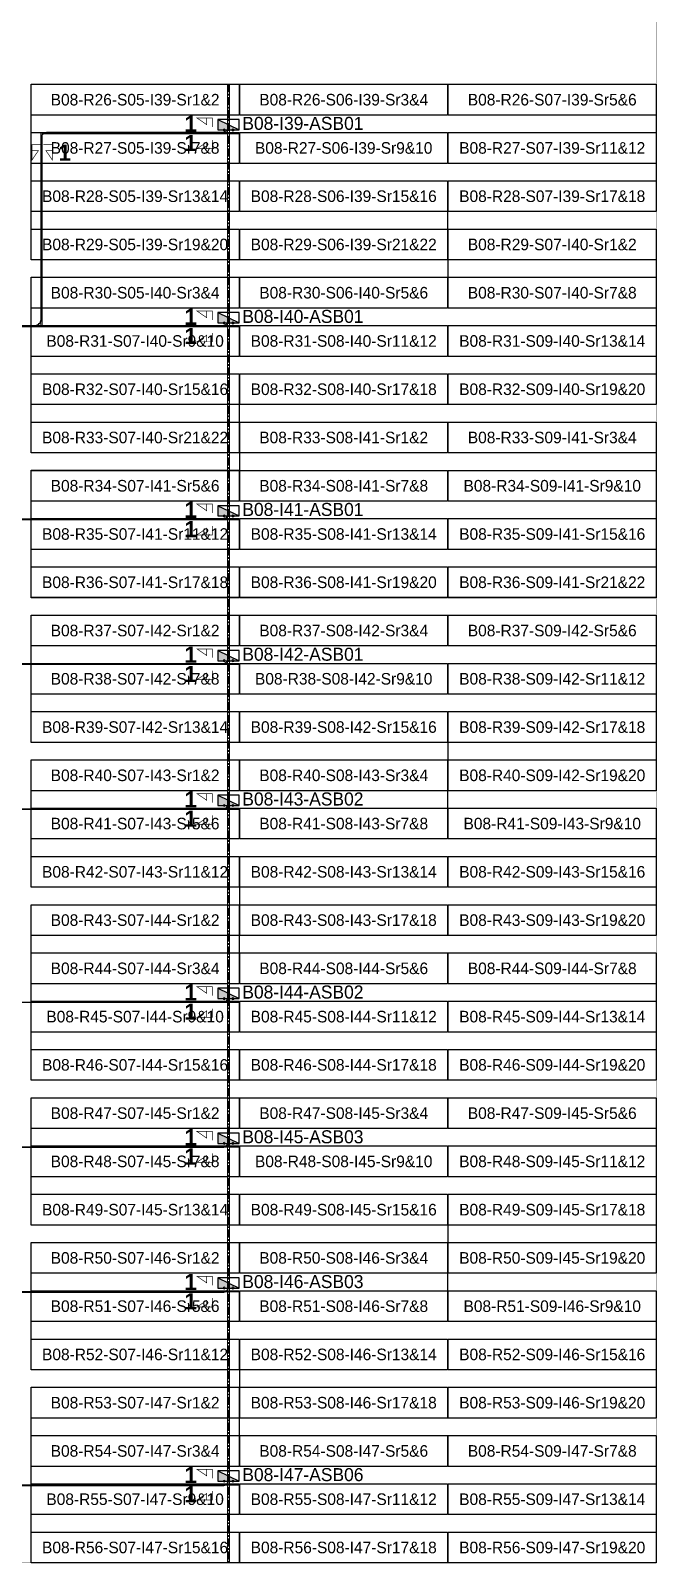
# Model space of a CAD drawing. Header units: metres. Extents: x 529746 to 530037, y 2674789 to 2675214.
# Drawn here: x 529940.2 to 530037.3, y 2674789.2 to 2675027.4 of the extents above; entities that cross this region are included whole.
import ezdxf
from ezdxf.enums import TextEntityAlignment as Align

# ---------------------------------------------------------------- set-up
doc = ezdxf.new("R2010")
doc.units = ezdxf.units.M
doc.linetypes.add('CENTER', pattern=[2, 1.25, -0.25, 0.25, -0.25])
doc.layers.add('Boundary-12.5 MW Block', color=6, linetype='Continuous', lineweight=9)
doc.layers.add('PILE', color=1, linetype='Continuous', lineweight=15)
for name, color, linetype in [('DC Trench BL-08', 40, 'Continuous'), ('E-Inverter Grouping', 2, 'Continuous'), ('Inverter Block-08', 7, 'Continuous'), ('LT Cable(AG) INV to LT Panel BL-08', 2, 'Continuous'), ('Messenger Wire Block-06 (Master Path)', 30, 'Continuous'), ('Messenger Wire Block-06 (MW Path)', 191, 'Continuous'), ('MMS Table Block-08', 8, 'Continuous'), ('Plan Line - DC BL-08', 40, 'Continuous'), ('Section Marking BL-08', 2, 'Continuous')]:
    doc.layers.add(name, color=color, linetype=linetype)
doc.styles.add('BoldTextStyle', font='arialbd.ttf')
doc.styles.get("Standard").update_dxf_attribs({"font": 'Adani Regular.ttf'})

# ---------------------------------------------------------------- blocks, each defined once
blk = doc.blocks.new('MMS Table (32.292 x 4.788)')
at = {"color": 0}
blk.add_lwpolyline([(0, -0.002), (0, 4.786), (32.292, 4.786), (32.292, -0.002)], close=True, dxfattribs=at)
at = {"color": 7}
blk.add_attdef('ID1', text='', height=1.8, dxfattribs=at).set_placement((16.146, 2.392), align=Align.MIDDLE_CENTER)
blk = doc.blocks.new('Inverter Block')
h = blk.add_hatch(color=0)
h.dxf.hatch_style = 1
h.paths.add_polyline_path([(-1.46, 2.27), (-1.46, 0.85), (1.46, 0.85)])
at = {"color": 0}
blk.add_lwpolyline([(1.46, 2.27), (-1.46, 2.27), (-1.46, 0.85), (1.46, 0.85)], close=True, dxfattribs=at)
blk.add_lwpolyline([(-1.46, 2.27), (1.46, 0.85)], dxfattribs=at)
at = {"layer": 'PILE'}
for centre in [(-0.61, 0.85), (0.61, 0.85)]:
    blk.add_circle(centre, 0.156, dxfattribs=at)
at = {"color": 7}
blk.add_attdef('ID', (-1.46, 3.01), '', height=1.8, dxfattribs=at)

msp = doc.modelspace()

# ---------------------------------------------------------------- linework, layer by layer
at = {"layer": 'Boundary-12.5 MW Block', "const_width": 0.05}
msp.add_lwpolyline([(529745.89, 2675214.08), (530037.32, 2675214.08), (530037.32, 2674789.29), (529745.89, 2674789.29)], close=True, dxfattribs=at)
at = {"layer": 'DC Trench BL-08', "color": 40, "const_width": 0.15}
msp.add_lwpolyline([(529971.05, 2675019.08), (529970.75, 2675019.08), (529970.75, 2674789.29), (529971.05, 2674789.29)], close=True, dxfattribs=at)
at = {"layer": 'E-Inverter Grouping'}
for points in [[(530037.32, 2674999.29), (530004.93, 2674999.29), (530004.93, 2674991.79), (529940.24, 2674991.79), (529940.24, 2675019.08), (530037.32, 2675019.08)], [(530037.32, 2674969.29), (529972.54, 2674969.29), (529972.54, 2674961.79), (529940.24, 2674961.79), (529940.24, 2674989.08), (530005.03, 2674989.08), (530005.03, 2674996.58), (530037.32, 2674996.58)], [(530037.32, 2674939.29), (529940.24, 2674939.29), (529940.24, 2674959.08), (529972.64, 2674959.08), (529972.64, 2674966.58), (530037.32, 2674966.58)]]:
    msp.add_lwpolyline(points, close=True, dxfattribs=at)
at = {"layer": 'E-Inverter Grouping', "color": 3}
for points in [[(530037.32, 2674909.29), (530005.03, 2674909.29), (530005.03, 2674916.79), (529940.24, 2674916.79), (529940.24, 2674936.57), (530037.32, 2674936.57)], [(530004.93, 2674906.57), (530037.32, 2674906.57), (530037.32, 2674886.79), (529972.64, 2674886.79), (529972.64, 2674894.29), (529940.24, 2674894.29), (529940.24, 2674914.07), (530004.93, 2674914.07)], [(529940.24, 2674891.57), (529972.54, 2674891.57), (529972.54, 2674884.07), (530037.32, 2674884.07), (530037.32, 2674864.29), (529940.24, 2674864.29)], [(530037.32, 2674834.29), (530005.03, 2674834.29), (530005.03, 2674841.79), (529940.24, 2674841.79), (529940.24, 2674861.57), (530037.32, 2674861.57)], [(530004.93, 2674831.57), (530037.32, 2674831.57), (530037.32, 2674811.79), (529972.64, 2674811.79), (529972.64, 2674819.29), (529940.24, 2674819.29), (529940.24, 2674839.07), (530004.93, 2674839.07)], [(529940.24, 2674816.57), (529972.54, 2674816.57), (529972.54, 2674809.07), (530037.32, 2674809.07), (530037.32, 2674789.29), (529940.24, 2674789.29)]]:
    msp.add_lwpolyline(points, close=True, dxfattribs=at)
at = {"layer": 'LT Cable(AG) INV to LT Panel BL-08', "color": 5}
for points in [[(529902.66, 2675000.9), (529898.21, 2675000.9, 0.058946), (529898, 2675000.88), (529896.44, 2675000.5, -0.058946), (529896.23, 2675000.48), (529892.63, 2675000.48, 0.414214), (529891.73, 2674999.58), (529891.73, 2674983.38, 0.017704), (529891.73, 2674983.32), (529891.84, 2674981.83, -0.017704), (529891.84, 2674981.76), (529891.84, 2674981.61), (529940.87, 2674981.61, 0.414214), (529941.77, 2674982.51), (529941.77, 2675010.71, -0.414214), (529942.67, 2675011.61), (529970, 2675011.61, 0.414214), (529970.9, 2675012.51), (529970.9, 2675012.69)], [(529898.51, 2675001.18), (529898.21, 2675001.18, 0.058946), (529898, 2675001.15), (529896.44, 2675000.78, -0.058946), (529896.23, 2675000.75), (529892.36, 2675000.75, 0.414214), (529891.46, 2674999.85), (529891.46, 2674983.37, 0.017704), (529891.46, 2674983.31), (529891.56, 2674981.82, -0.017704), (529891.57, 2674981.75), (529891.57, 2674832.24, 0.414214), (529892.47, 2674831.34), (529970, 2674831.34, 0.414214), (529970.9, 2674832.24), (529970.9, 2674832.69)], [(529898.51, 2675001.13), (529898.21, 2675001.13, 0.058946), (529898, 2675001.1), (529896.44, 2675000.73, -0.058946), (529896.23, 2675000.7), (529892.41, 2675000.7, 0.414214), (529891.51, 2674999.8), (529891.51, 2674983.37, 0.017704), (529891.51, 2674983.31), (529891.61, 2674981.82, -0.017704), (529891.62, 2674981.76), (529891.62, 2674854.79, 0.414214), (529892.52, 2674853.89), (529970, 2674853.89, 0.414214), (529970.9, 2674854.79), (529970.9, 2674855.19)], [(529900.5, 2675001.08), (529898.21, 2675001.08, 0.058946), (529898, 2675001.05), (529896.44, 2675000.68, -0.058946), (529896.23, 2675000.65), (529892.46, 2675000.65, 0.414214), (529891.56, 2674999.75), (529891.56, 2674983.37, 0.017704), (529891.56, 2674983.31), (529891.66, 2674981.82, -0.017704), (529891.67, 2674981.76), (529891.67, 2674877.34, 0.414214), (529892.57, 2674876.44), (529970, 2674876.44, 0.414214), (529970.9, 2674877.34), (529970.9, 2674877.69)], [(529900.5, 2675001.03), (529898.21, 2675001.03, 0.058946), (529898, 2675001), (529896.44, 2675000.63, -0.058946), (529896.23, 2675000.6), (529892.51, 2675000.6, 0.414214), (529891.61, 2674999.7), (529891.61, 2674983.37, 0.017704), (529891.61, 2674983.31), (529891.71, 2674981.82, -0.017704), (529891.72, 2674981.76), (529891.72, 2674907.39, 0.414214), (529892.62, 2674906.49), (529970, 2674906.49, 0.414214), (529970.9, 2674907.39), (529970.9, 2674907.69)], [(529902.66, 2675000.98), (529898.21, 2675000.98, 0.058946), (529898, 2675000.95), (529896.44, 2675000.58, -0.058946), (529896.23, 2675000.55), (529892.56, 2675000.55, 0.414214), (529891.66, 2674999.65), (529891.66, 2674983.38, 0.017704), (529891.66, 2674983.31), (529891.76, 2674981.83, -0.017704), (529891.77, 2674981.76), (529891.77, 2674929.94, 0.414214), (529892.67, 2674929.04), (529970, 2674929.04, 0.414214), (529970.9, 2674929.94), (529970.9, 2674930.19)], [(529902.66, 2675000.95), (529898.21, 2675000.95, 0.058946), (529898, 2675000.93), (529896.44, 2675000.55, -0.058946), (529896.23, 2675000.53), (529892.58, 2675000.53, 0.414214), (529891.68, 2674999.63), (529891.68, 2674983.38, 0.017704), (529891.68, 2674983.31), (529891.79, 2674981.83, -0.017704), (529891.79, 2674981.76), (529891.79, 2674952.46, 0.414214), (529892.69, 2674951.56), (529970, 2674951.56, 0.414214), (529970.9, 2674952.46), (529970.9, 2674952.69)], [(529902.66, 2675000.93), (529898.21, 2675000.93, 0.058946), (529898, 2675000.9), (529896.44, 2675000.53, -0.058946), (529896.23, 2675000.5), (529892.61, 2675000.5, 0.414214), (529891.71, 2674999.6), (529891.71, 2674983.38, 0.017704), (529891.71, 2674983.31), (529891.81, 2674981.83, -0.017704), (529891.82, 2674981.76), (529891.82, 2674981.59), (529970, 2674981.59, 0.414214), (529970.9, 2674982.49), (529970.9, 2674982.69)]]:
    msp.add_lwpolyline(points, format="xyb", dxfattribs=at)
at = {"layer": 'LT Cable(AG) INV to LT Panel BL-08'}
msp.add_lwpolyline([(529899.53, 2675001.52), (529899.13, 2675001.52), (529898.02, 2675001.52, 0.112934), (529897.63, 2675001.43), (529896.51, 2675000.89, -0.112934), (529896.12, 2675000.8), (529892.31, 2675000.8, 0.414214), (529891.41, 2674999.9), (529891.41, 2674983.37, 0.017704), (529891.41, 2674983.3), (529891.51, 2674981.82, -0.017704), (529891.52, 2674981.75), (529891.52, 2674802.19, 0.414214), (529892.42, 2674801.29), (529970, 2674801.29, 0.414214), (529970.9, 2674802.19), (529970.9, 2674802.69)], format="xyb", dxfattribs=at)
at = {"layer": 'Messenger Wire Block-06 (Master Path)'}
for points in [[(529941.95, 2674981.44), (529941.95, 2675011.44)], [(529941.95, 2675011.44), (529972.54, 2675011.44)], [(529891.67, 2674981.44), (529972.54, 2674981.44)], [(529891.67, 2674951.44), (529972.54, 2674951.44)], [(529891.67, 2674928.94), (529972.54, 2674928.94)], [(529891.67, 2674906.44), (529972.54, 2674906.44)], [(529891.67, 2674876.44), (529972.54, 2674876.44)], [(529891.67, 2674853.94), (529972.54, 2674853.94)], [(529891.67, 2674831.44), (529972.54, 2674831.44)], [(529891.67, 2674801.44), (529972.54, 2674801.44)]]:
    msp.add_lwpolyline(points, dxfattribs=at)
at = {"layer": 'Messenger Wire Block-06 (MW Path)', "const_width": 0.1}
for points in [[(529941.7, 2674981.44), (529941.7, 2675011.44)], [(529941.95, 2675011.44), (529972.54, 2675011.44)], [(529891.67, 2674981.44), (529972.54, 2674981.44)], [(529891.67, 2674951.44), (529972.54, 2674951.44)], [(529891.67, 2674928.94), (529972.54, 2674928.94)], [(529891.67, 2674906.44), (529972.54, 2674906.44)], [(529891.67, 2674876.44), (529972.54, 2674876.44)], [(529891.67, 2674853.94), (529972.54, 2674853.94)], [(529891.67, 2674831.44), (529972.54, 2674831.44)], [(529891.67, 2674801.44), (529972.54, 2674801.44)]]:
    msp.add_lwpolyline(points, dxfattribs=at)
at = {"layer": 'Plan Line - DC BL-08', "color": 6, "linetype": 'CENTER'}
msp.add_lwpolyline([(529970.9, 2675019.08), (529970.9, 2674789.29)], dxfattribs=at)
at = {"layer": 'Section Marking BL-08', "color": 94, "lineweight": 35, "true_color": 0x00a500, "const_width": 0.1}
for points in [[(529968.4, 2675012.44), (529968.4, 2675013.83), (529966, 2675013.83), (529967.48, 2675012.82), (529967.48, 2675013.83)], [(529941.75, 2675009.69), (529940.36, 2675009.69), (529940.36, 2675007.29), (529941.37, 2675008.77), (529940.36, 2675008.77)], [(529942.15, 2675009.69), (529943.54, 2675009.69), (529943.54, 2675007.29), (529942.53, 2675008.77), (529943.54, 2675008.77)], [(529968.4, 2675010.44), (529968.4, 2675009.05), (529966, 2675009.05), (529967.48, 2675010.06), (529967.48, 2675009.05)], [(529968.4, 2674982.44), (529968.4, 2674983.83), (529966, 2674983.83), (529967.48, 2674982.82), (529967.48, 2674983.83)], [(529968.4, 2674980.44), (529968.4, 2674979.05), (529966, 2674979.05), (529967.48, 2674980.06), (529967.48, 2674979.05)], [(529968.4, 2674952.44), (529968.4, 2674953.83), (529966, 2674953.83), (529967.48, 2674952.82), (529967.48, 2674953.83)], [(529968.4, 2674950.44), (529968.4, 2674949.05), (529966, 2674949.05), (529967.48, 2674950.06), (529967.48, 2674949.05)], [(529968.4, 2674929.94), (529968.4, 2674931.33), (529966, 2674931.33), (529967.48, 2674930.32), (529967.48, 2674931.33)], [(529968.4, 2674927.94), (529968.4, 2674926.55), (529966, 2674926.55), (529967.48, 2674927.56), (529967.48, 2674926.55)], [(529968.4, 2674907.44), (529968.4, 2674908.83), (529966, 2674908.83), (529967.48, 2674907.82), (529967.48, 2674908.83)], [(529968.4, 2674905.44), (529968.4, 2674904.05), (529966, 2674904.05), (529967.48, 2674905.06), (529967.48, 2674904.05)], [(529968.4, 2674877.44), (529968.4, 2674878.83), (529966, 2674878.83), (529967.48, 2674877.82), (529967.48, 2674878.83)], [(529968.4, 2674875.44), (529968.4, 2674874.05), (529966, 2674874.05), (529967.48, 2674875.06), (529967.48, 2674874.05)], [(529968.4, 2674854.94), (529968.4, 2674856.33), (529966, 2674856.33), (529967.48, 2674855.32), (529967.48, 2674856.33)], [(529968.4, 2674852.94), (529968.4, 2674851.55), (529966, 2674851.55), (529967.48, 2674852.56), (529967.48, 2674851.55)], [(529968.4, 2674832.44), (529968.4, 2674833.83), (529966, 2674833.83), (529967.48, 2674832.82), (529967.48, 2674833.83)], [(529968.4, 2674830.44), (529968.4, 2674829.05), (529966, 2674829.05), (529967.48, 2674830.06), (529967.48, 2674829.05)], [(529968.4, 2674802.44), (529968.4, 2674803.83), (529966, 2674803.83), (529967.48, 2674802.82), (529967.48, 2674803.83)], [(529968.4, 2674800.44), (529968.4, 2674799.05), (529966, 2674799.05), (529967.48, 2674800.06), (529967.48, 2674799.05)]]:
    msp.add_lwpolyline(points, dxfattribs=at)

# ---------------------------------------------------------------- block references
at = {"layer": 'Inverter Block-08'}
ref = msp.add_blockref('Inverter Block', (529970.9, 2675011.03), dxfattribs=dict(at, xscale=1.124999999976148, yscale=1.124999999976148, zscale=1.124999999976148))
ref.add_attrib('ID', 'B08-I39-ASB01', (529973.04, 2675011.99), dxfattribs={"layer": '0', "color": 7, "height": 2.025})
ref = msp.add_blockref('Inverter Block', (529970.9, 2674981.03), dxfattribs=dict(at, xscale=1.124999999976148, yscale=1.124999999976148, zscale=1.124999999976148))
ref.add_attrib('ID', 'B08-I40-ASB01', (529973.04, 2674981.99), dxfattribs={"layer": '0', "color": 7, "height": 2.025})
ref = msp.add_blockref('Inverter Block', (529970.9, 2674951.03), dxfattribs=dict(at, xscale=1.124999999976148, yscale=1.124999999976148, zscale=1.124999999976148))
ref.add_attrib('ID', 'B08-I41-ASB01', (529973.04, 2674951.99), dxfattribs={"layer": '0', "color": 7, "height": 2.025})
ref = msp.add_blockref('Inverter Block', (529970.9, 2674928.53), dxfattribs=dict(at, xscale=1.124999999976148, yscale=1.124999999976148, zscale=1.124999999976148))
ref.add_attrib('ID', 'B08-I42-ASB01', (529973.04, 2674929.49), dxfattribs={"layer": '0', "color": 7, "height": 2.025})
ref = msp.add_blockref('Inverter Block', (529970.9, 2674906.03), dxfattribs=dict(at, xscale=1.124999999976148, yscale=1.124999999976148, zscale=1.124999999976148))
ref.add_attrib('ID', 'B08-I43-ASB02', (529973.04, 2674906.99), dxfattribs={"layer": '0', "color": 7, "height": 2.025})
ref = msp.add_blockref('Inverter Block', (529970.9, 2674876.03), dxfattribs=dict(at, xscale=1.124999999976148, yscale=1.124999999976148, zscale=1.124999999976148))
ref.add_attrib('ID', 'B08-I44-ASB02', (529973.04, 2674876.99), dxfattribs={"layer": '0', "color": 7, "height": 2.025})
ref = msp.add_blockref('Inverter Block', (529970.9, 2674853.53), dxfattribs=dict(at, xscale=1.124999999976148, yscale=1.124999999976148, zscale=1.124999999976148))
ref.add_attrib('ID', 'B08-I45-ASB03', (529973.04, 2674854.49), dxfattribs={"layer": '0', "color": 7, "height": 2.025})
ref = msp.add_blockref('Inverter Block', (529970.9, 2674831.03), dxfattribs=dict(at, xscale=1.124999999976148, yscale=1.124999999976148, zscale=1.124999999976148))
ref.add_attrib('ID', 'B08-I46-ASB03', (529973.04, 2674831.99), dxfattribs={"layer": '0', "color": 7, "height": 2.025})
ref = msp.add_blockref('Inverter Block', (529970.9, 2674801.03), dxfattribs=dict(at, xscale=1.124999999976148, yscale=1.124999999976148, zscale=1.124999999976148))
ref.add_attrib('ID', 'B08-I47-ASB06', (529973.04, 2674801.99), dxfattribs={"layer": '0', "color": 7, "height": 2.025})
at = {"layer": 'MMS Table Block-08'}
for p, values in [((529940.24, 2675014.29), {'ID1': 'B08-R26-S05-I39-Sr1&2'}), ((529972.64, 2675014.29), {'ID1': 'B08-R26-S06-I39-Sr3&4'}), ((530005.03, 2675014.29), {'ID1': 'B08-R26-S07-I39-Sr5&6'}), ((529940.24, 2675006.79), {'ID1': 'B08-R27-S05-I39-Sr7&8'}), ((529972.64, 2675006.79), {'ID1': 'B08-R27-S06-I39-Sr9&10'}), ((530005.03, 2675006.79), {'ID1': 'B08-R27-S07-I39-Sr11&12'}), ((529940.24, 2674999.29), {'ID1': 'B08-R28-S05-I39-Sr13&14'}), ((529972.64, 2674999.29), {'ID1': 'B08-R28-S06-I39-Sr15&16'}), ((530005.03, 2674999.29), {'ID1': 'B08-R28-S07-I39-Sr17&18'}), ((529940.24, 2674991.79), {'ID1': 'B08-R29-S05-I39-Sr19&20'}), ((529972.64, 2674991.79), {'ID1': 'B08-R29-S06-I39-Sr21&22'}), ((530005.03, 2674991.79), {'ID1': 'B08-R29-S07-I40-Sr1&2'}), ((529940.24, 2674984.29), {'ID1': 'B08-R30-S05-I40-Sr3&4'}), ((529972.64, 2674984.29), {'ID1': 'B08-R30-S06-I40-Sr5&6'}), ((530005.03, 2674984.29), {'ID1': 'B08-R30-S07-I40-Sr7&8'}), ((529940.24, 2674976.79), {'ID1': 'B08-R31-S07-I40-Sr9&10'}), ((529972.64, 2674976.79), {'ID1': 'B08-R31-S08-I40-Sr11&12'}), ((530005.03, 2674976.79), {'ID1': 'B08-R31-S09-I40-Sr13&14'}), ((529940.24, 2674969.29), {'ID1': 'B08-R32-S07-I40-Sr15&16'}), ((529972.64, 2674969.29), {'ID1': 'B08-R32-S08-I40-Sr17&18'}), ((530005.03, 2674969.29), {'ID1': 'B08-R32-S09-I40-Sr19&20'}), ((529940.24, 2674961.79), {'ID1': 'B08-R33-S07-I40-Sr21&22'}), ((529972.64, 2674961.79), {'ID1': 'B08-R33-S08-I41-Sr1&2'}), ((530005.03, 2674961.79), {'ID1': 'B08-R33-S09-I41-Sr3&4'}), ((529940.24, 2674954.29), {'ID1': 'B08-R34-S07-I41-Sr5&6'}), ((529972.64, 2674954.29), {'ID1': 'B08-R34-S08-I41-Sr7&8'}), ((530005.03, 2674954.29), {'ID1': 'B08-R34-S09-I41-Sr9&10'}), ((529940.24, 2674946.79), {'ID1': 'B08-R35-S07-I41-Sr11&12'}), ((529972.64, 2674946.79), {'ID1': 'B08-R35-S08-I41-Sr13&14'}), ((530005.03, 2674946.79), {'ID1': 'B08-R35-S09-I41-Sr15&16'}), ((529940.24, 2674939.29), {'ID1': 'B08-R36-S07-I41-Sr17&18'}), ((529972.64, 2674939.29), {'ID1': 'B08-R36-S08-I41-Sr19&20'}), ((530005.03, 2674939.29), {'ID1': 'B08-R36-S09-I41-Sr21&22'}), ((529940.24, 2674931.79), {'ID1': 'B08-R37-S07-I42-Sr1&2'}), ((529972.64, 2674931.79), {'ID1': 'B08-R37-S08-I42-Sr3&4'}), ((530005.03, 2674931.79), {'ID1': 'B08-R37-S09-I42-Sr5&6'}), ((529940.24, 2674924.29), {'ID1': 'B08-R38-S07-I42-Sr7&8'}), ((529972.64, 2674924.29), {'ID1': 'B08-R38-S08-I42-Sr9&10'}), ((530005.03, 2674924.29), {'ID1': 'B08-R38-S09-I42-Sr11&12'}), ((529940.24, 2674916.79), {'ID1': 'B08-R39-S07-I42-Sr13&14'}), ((529972.64, 2674916.79), {'ID1': 'B08-R39-S08-I42-Sr15&16'}), ((530005.03, 2674916.79), {'ID1': 'B08-R39-S09-I42-Sr17&18'}), ((529940.24, 2674909.29), {'ID1': 'B08-R40-S07-I43-Sr1&2'}), ((529972.64, 2674909.29), {'ID1': 'B08-R40-S08-I43-Sr3&4'}), ((530005.03, 2674909.29), {'ID1': 'B08-R40-S09-I42-Sr19&20'}), ((529940.24, 2674901.79), {'ID1': 'B08-R41-S07-I43-Sr5&6'}), ((529972.64, 2674901.79), {'ID1': 'B08-R41-S08-I43-Sr7&8'}), ((530005.03, 2674901.79), {'ID1': 'B08-R41-S09-I43-Sr9&10'}), ((529940.24, 2674894.29), {'ID1': 'B08-R42-S07-I43-Sr11&12'}), ((529972.64, 2674894.29), {'ID1': 'B08-R42-S08-I43-Sr13&14'}), ((530005.03, 2674894.29), {'ID1': 'B08-R42-S09-I43-Sr15&16'}), ((529940.24, 2674886.79), {'ID1': 'B08-R43-S07-I44-Sr1&2'}), ((529972.64, 2674886.79), {'ID1': 'B08-R43-S08-I43-Sr17&18'}), ((530005.03, 2674886.79), {'ID1': 'B08-R43-S09-I43-Sr19&20'}), ((529940.24, 2674879.29), {'ID1': 'B08-R44-S07-I44-Sr3&4'}), ((529972.64, 2674879.29), {'ID1': 'B08-R44-S08-I44-Sr5&6'}), ((530005.03, 2674879.29), {'ID1': 'B08-R44-S09-I44-Sr7&8'}), ((529940.24, 2674871.79), {'ID1': 'B08-R45-S07-I44-Sr9&10'}), ((529972.64, 2674871.79), {'ID1': 'B08-R45-S08-I44-Sr11&12'}), ((530005.03, 2674871.79), {'ID1': 'B08-R45-S09-I44-Sr13&14'}), ((529940.24, 2674864.29), {'ID1': 'B08-R46-S07-I44-Sr15&16'}), ((529972.64, 2674864.29), {'ID1': 'B08-R46-S08-I44-Sr17&18'}), ((530005.03, 2674864.29), {'ID1': 'B08-R46-S09-I44-Sr19&20'}), ((529940.24, 2674856.79), {'ID1': 'B08-R47-S07-I45-Sr1&2'}), ((529972.64, 2674856.79), {'ID1': 'B08-R47-S08-I45-Sr3&4'}), ((530005.03, 2674856.79), {'ID1': 'B08-R47-S09-I45-Sr5&6'}), ((529940.24, 2674849.29), {'ID1': 'B08-R48-S07-I45-Sr7&8'}), ((529972.64, 2674849.29), {'ID1': 'B08-R48-S08-I45-Sr9&10'}), ((530005.03, 2674849.29), {'ID1': 'B08-R48-S09-I45-Sr11&12'}), ((529940.24, 2674841.79), {'ID1': 'B08-R49-S07-I45-Sr13&14'}), ((529972.64, 2674841.79), {'ID1': 'B08-R49-S08-I45-Sr15&16'}), ((530005.03, 2674841.79), {'ID1': 'B08-R49-S09-I45-Sr17&18'}), ((529940.24, 2674834.29), {'ID1': 'B08-R50-S07-I46-Sr1&2'}), ((529972.64, 2674834.29), {'ID1': 'B08-R50-S08-I46-Sr3&4'}), ((530005.03, 2674834.29), {'ID1': 'B08-R50-S09-I45-Sr19&20'}), ((529940.24, 2674826.79), {'ID1': 'B08-R51-S07-I46-Sr5&6'}), ((529972.64, 2674826.79), {'ID1': 'B08-R51-S08-I46-Sr7&8'}), ((530005.03, 2674826.79), {'ID1': 'B08-R51-S09-I46-Sr9&10'}), ((529940.24, 2674819.29), {'ID1': 'B08-R52-S07-I46-Sr11&12'}), ((529972.64, 2674819.29), {'ID1': 'B08-R52-S08-I46-Sr13&14'}), ((530005.03, 2674819.29), {'ID1': 'B08-R52-S09-I46-Sr15&16'}), ((529940.24, 2674811.79), {'ID1': 'B08-R53-S07-I47-Sr1&2'}), ((529972.64, 2674811.79), {'ID1': 'B08-R53-S08-I46-Sr17&18'}), ((530005.03, 2674811.79), {'ID1': 'B08-R53-S09-I46-Sr19&20'}), ((529940.24, 2674804.29), {'ID1': 'B08-R54-S07-I47-Sr3&4'}), ((529972.64, 2674804.29), {'ID1': 'B08-R54-S08-I47-Sr5&6'}), ((530005.03, 2674804.29), {'ID1': 'B08-R54-S09-I47-Sr7&8'}), ((529940.24, 2674796.79), {'ID1': 'B08-R55-S07-I47-Sr9&10'}), ((529972.64, 2674796.79), {'ID1': 'B08-R55-S08-I47-Sr11&12'}), ((530005.03, 2674796.79), {'ID1': 'B08-R55-S09-I47-Sr13&14'}), ((529940.24, 2674789.29), {'ID1': 'B08-R56-S07-I47-Sr15&16'}), ((529972.64, 2674789.29), {'ID1': 'B08-R56-S08-I47-Sr17&18'}), ((530005.03, 2674789.29), {'ID1': 'B08-R56-S09-I47-Sr19&20'})]:
    msp.add_blockref('MMS Table (32.292 x 4.788)', p, dxfattribs=at).add_auto_attribs(values)

# ---------------------------------------------------------------- texts
at = {"layer": 'Section Marking BL-08', "color": 94, "true_color": 0x00a500, "style": 'BoldTextStyle'}
for p in [(529965, 2675012.94), (529945.45, 2675008.44), (529965, 2675009.94), (529965, 2674982.94), (529965, 2674979.94), (529965, 2674952.94), (529965, 2674949.94), (529965, 2674930.44), (529965, 2674927.44), (529965, 2674907.94), (529965, 2674904.94), (529965, 2674877.94), (529965, 2674874.94), (529965, 2674855.44), (529965, 2674852.44), (529965, 2674832.94), (529965, 2674829.94), (529965, 2674802.94), (529965, 2674799.94)]:
    msp.add_text('1', height=2.5, dxfattribs=at).set_placement(p, align=Align.MIDDLE_CENTER)

doc.saveas('drawing.dxf')
